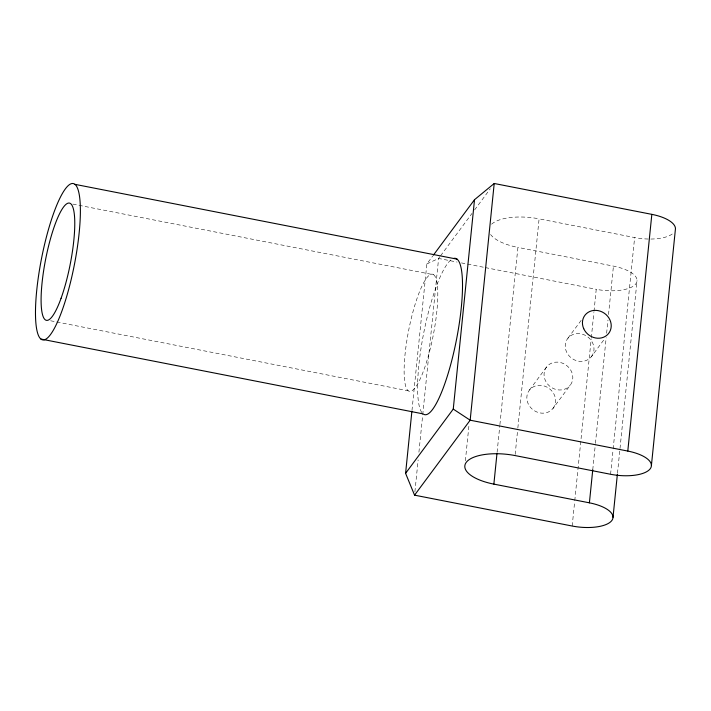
<?xml version="1.0" encoding="UTF-8"?>
<svg xmlns="http://www.w3.org/2000/svg" width="711" height="711" viewBox="0 0 711 711"><rect width="100%" height="100%" fill="white"/><g stroke="black" fill="none" stroke-linecap="round" stroke-linejoin="round"><path stroke-width="0.53" stroke-dasharray="3.56 2.67" d="M411.971 410.523L426.858 263.941L432.732 256.022M414.895 491.861L418.139 459.928M418.921 452.223L422.61 415.891M422.725 414.789L438.607 258.449L439.913 256.68M465.367 460.808L469.056 424.467M497.113 452.187L499.797 425.765M499.904 424.663L517.91 247.401A39.825 15.686 5.8 0 1 490.581 234.479M515.164 454.462L517.732 429.142M517.848 428.04L539.098 218.846L634.63 237.554A32.359 12.745 5.8 0 0 673.655 232.773M572.186 526.024L574.648 501.806M574.764 500.704L591.205 338.854M591.312 337.752L593.889 312.431M593.996 311.329L596.236 289.306A32.359 12.745 5.8 0 0 635.892 283.787A32.359 12.745 5.8 0 0 613.442 266.11L517.91 247.401M592.752 469.793L595.329 444.473M595.436 443.371L606.172 337.672M606.625 333.272L607.967 320.057M608.527 314.555L613.442 266.11M610.58 474.273L613.042 450.045M613.158 448.943L634.63 237.554M617.486 473.259L637.056 280.578M440.571 255.8L471.971 213.469M474.584 209.941L490.288 188.779M529.508 389.992L546.715 366.787M567.902 338.24L581.287 320.19M552.936 408.505A14.931 13.367 36.6 0 0 542.609 385.593A14.931 13.367 36.6 0 0 528.122 403.652A14.931 13.367 36.6 0 0 552.936 408.505L570.151 385.309A14.931 13.367 36.6 0 0 559.824 362.397A14.931 13.367 36.6 0 0 545.328 380.447A14.931 13.367 36.6 0 0 570.151 385.309M591.33 356.753A14.931 13.367 36.6 0 0 581.003 333.841A14.931 13.367 36.6 0 0 566.516 351.892A14.931 13.367 36.6 0 0 591.33 356.753L604.714 338.712M426.858 263.941L438.607 258.449L457.084 262.066M461.43 262.91L484.262 267.38M485.346 267.594L596.236 289.306M72.851 204.101L433.701 274.757A59.742 12.54 -78.9 0 1 424.085 369.373A59.742 12.54 -78.9 0 1 405.066 354.194A59.742 12.54 -78.9 0 1 433.701 274.757M50.623 320.777L408.203 390.792M491.603 224.196A39.825 15.686 5.8 0 1 539.098 218.846M421.845 412.567A79.65 16.717 -78.9 0 1 423.409 334.534A79.65 16.717 -78.9 0 1 451.272 259.639"/><path stroke-width="1.07" d="M651.409 465.536L675.45 228.826A32.359 12.745 5.8 0 0 651.836 214.358L494.207 183.491L474.521 199.693L453.254 409.092L470.167 420.201L627.795 451.067A32.359 12.745 5.8 0 1 650.236 468.753A32.359 12.745 5.8 0 1 610.58 474.273L515.048 455.564A39.825 15.686 5.8 0 0 466.247 462.363A39.825 15.686 5.8 0 0 493.869 484.12L589.401 502.828A32.359 12.745 5.8 0 1 611.842 520.505A32.359 12.745 5.8 0 1 572.186 526.024L414.557 495.158L405.59 473.339L411.856 411.625M494.207 183.491L470.167 420.201L414.557 495.158M493.869 484.12L496.998 453.289M589.401 502.828L592.752 469.793M613.015 517.297L617.37 474.353M627.795 451.067L651.836 214.358M433.39 255.142L474.521 199.693M405.59 473.339L453.254 409.092M74.922 184.336A79.65 16.717 -78.9 0 1 62.106 310.494A79.65 16.717 -78.9 0 1 36.741 290.248A79.65 16.717 -78.9 0 1 74.922 184.336L457.057 259.16M40.927 339.049L423.054 413.873A79.65 16.717 -78.9 0 0 456.302 340.56A79.65 16.717 -78.9 0 0 453.867 258.369M583.722 328.695A14.931 13.367 36.6 0 0 608.545 333.557A14.931 13.367 36.6 0 0 598.218 310.636A14.931 13.367 36.6 0 0 583.722 328.695M61.066 298.291A59.742 12.54 -78.9 0 0 70.673 203.675A59.742 12.54 -78.9 0 0 42.038 283.111A59.742 12.54 -78.9 0 0 61.066 298.291"/></g></svg>
